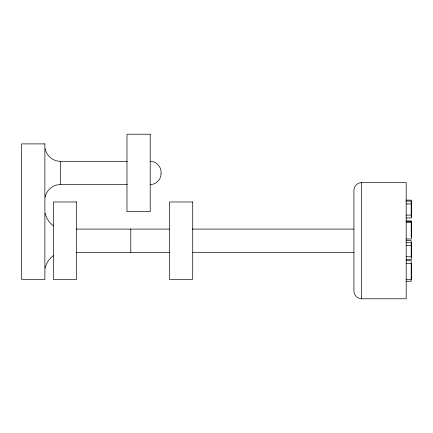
<?xml version="1.0" encoding="UTF-8"?>
<svg xmlns="http://www.w3.org/2000/svg" width="433" height="433" viewBox="0 0 433 433"><rect width="100%" height="100%" fill="white"/><g stroke="black" fill="none" stroke-linecap="round" stroke-linejoin="round"><path stroke-width="0.65" d="M161.044 173.714C161.13 179.506 155.999 184.642 150.202 184.555M45.14 197.226C46.418 190.076 53.107 184.501 60.371 184.555L127.237 184.555M45.205 268.157C46.228 263.01 49.308 258.409 53.649 255.475M361.658 182.618C357.523 182.515 353.81 186.222 353.918 190.363L353.918 291.041C353.81 295.176 357.523 298.889 361.658 298.786L406.192 298.786L406.192 182.618L361.658 182.618L361.658 298.786M45.14 148.649C46.418 155.799 53.107 161.374 60.371 161.32L127.237 161.32M406.192 200.127L411.204 200.127L411.204 217.068M406.192 201.08L411.35 201.08L411.35 217.945L406.192 217.945M406.192 203.921L411.35 203.921M406.192 215.104L411.35 215.104M406.192 220.917L411.204 220.917L411.204 236.97M406.192 221.42L411.204 221.42M406.192 222.513L411.35 222.513M76.338 229.084L169.303 229.084M192.29 229.084L353.875 229.084M406.192 238.989L411.35 238.989L411.35 221.869M406.192 240.596L411.204 240.596L411.204 257.013M406.192 242.751L411.35 242.751L411.35 259.665L406.192 259.665M406.192 245.592L411.35 245.592M76.338 252.32L169.303 252.32M192.29 252.32L353.875 252.32M406.192 256.812L411.35 256.812M406.192 260.693L411.204 260.693L411.204 281.261L406.192 281.261M406.192 263.28L411.35 263.28M406.192 279.691L411.35 279.691L411.35 263.286M150.202 161.32C156.627 161.19 161.823 167.398 161.044 173.676M53.649 225.929C49.308 222.99 46.228 218.394 45.205 213.247M130.766 229.084L130.766 252.32M60.371 161.32L60.371 184.555M150.213 134.214L126.983 134.214L126.983 211.661L150.213 211.661L150.213 134.214M44.88 143.897L21.65 143.897L21.65 279.426L44.88 279.426L44.88 143.897M76.554 201.978L53.324 201.978L53.324 279.426L76.554 279.426L76.554 201.978M192.723 201.978L169.487 201.978L169.487 279.426L192.723 279.426L192.723 201.978"/></g></svg>
